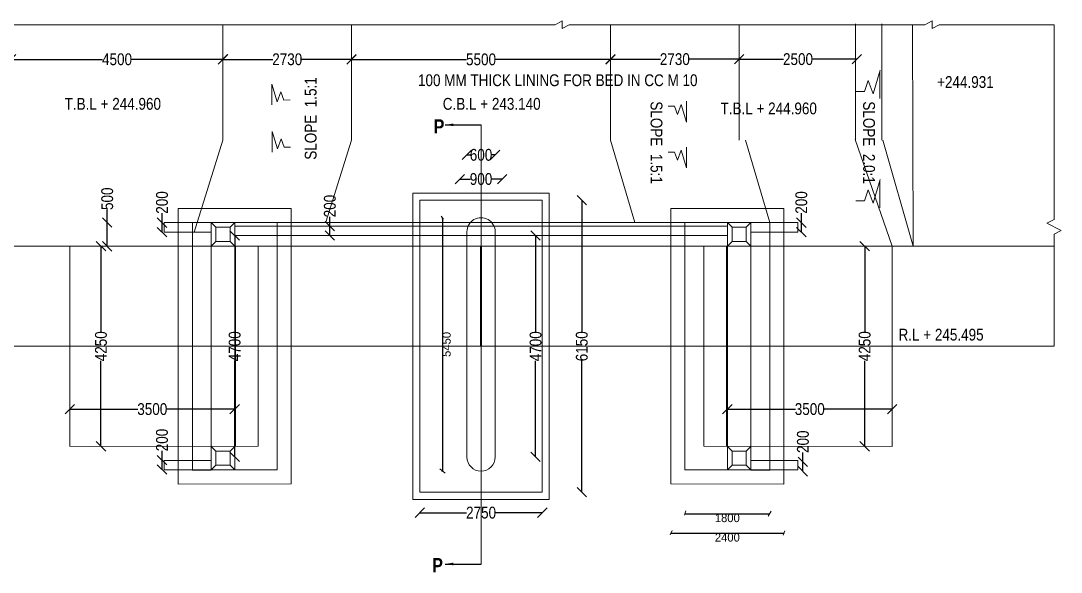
# Model space of a CAD drawing. Header units: millimetres. Extents: x 450689 to 511996, y -36902 to 8694.
# Drawn here: x 464232 to 486322, y -16262 to -4555 of the extents above; entities that cross this region are included whole.
import ezdxf

# ---------------------------------------------------------------- set-up
doc = ezdxf.new("R2010")
doc.units = ezdxf.units.MM
doc.header["$LTSCALE"] = 300
doc.header["$MEASUREMENT"] = 0
doc.layers.add('MAIN', color=7, linetype='Continuous')
doc.styles.add('ARIAL NARROW', font='ARIALN.TTF', dxfattribs={"height": 250})
doc.dimstyles.get("Standard").update_dxf_attribs({"dimtxt": 200, "dimasz": 200, "dimexe": 0.18, "dimexo": 0.0625, "dimgap": 0.09, "dimtad": 0, "dimdec": 0, "dimzin": 0, "dimdsep": 46, "dimtxsty": 'ARIAL NARROW', "dimcen": 0.0851, "dimdle": 0.1, "dimse1": 1, "dimse2": 1, "dimadec": 0, "dimazin": 0, "dimtfac": 1, "dimtdec": 0, "dimtofl": 0, "dimtmove": 0, "dimatfit": 3, "dimfxl": 1, "dimtolj": 1, "dimtzin": 0, "dimarcsym": 0})
doc.dimstyles.new('STANDARD$0', dxfattribs={"dimscale": 88.888889, "dimtxt": 0.02, "dimasz": 0.02, "dimexe": 0.05, "dimexo": 0.1, "dimgap": 0.002, "dimtad": 2, "dimdec": 0, "dimzin": 1, "dimdsep": 46, "dimtxsty": 'Standard', "dimcen": 0.09, "dimadec": 0, "dimazin": 0, "dimtfac": 1, "dimtdec": 4, "dimtofl": 0, "dimtmove": 0, "dimatfit": 3, "dimfxl": 1, "dimtolj": 1, "dimtzin": 1, "dimarcsym": 0})
doc.dimstyles.new('STANDARD$7', dxfattribs={"dimtxt": 2, "dimasz": 2, "dimexe": 1.25, "dimexo": 0.625, "dimtad": 1, "dimdec": 0, "dimlfac": 0.5, "dimdsep": 46, "dimtxsty": 'ARIAL NARROW', "dimcen": 2.5, "dimdle": 0.1, "dimse1": 1, "dimse2": 1, "dimadec": 0, "dimazin": 0, "dimtfac": 1, "dimtdec": 0, "dimtmove": 0, "dimatfit": 3, "dimfxl": 1, "dimtolj": 1, "dimtzin": 0, "dimarcsym": 0})

# ---------------------------------------------------------------- blocks, each defined once
blk = doc.blocks.new('_Oblique')
at = {"color": 0, "linetype": 'ByBlock', "lineweight": -2}
blk.add_line((-0.5, -0.5), (0.5, 0.5), dxfattribs=at)
blk = doc.blocks.new('*D26')
at = {"layer": 'Defpoints', "color": 0, "lineweight": 9, "transparency": 16777216}
for p in [(470373, -8915), (470795, -8915), (470373, -9115)]:
    blk.add_point(p, dxfattribs=at)
at = {"layer": 'MAIN', "color": 0, "lineweight": -2, "transparency": 16777216}
for p, q in [((470795, -8915), (470795, -8715)), ((470795, -9116), (470795, -8915))]:
    blk.add_line(p, q, dxfattribs=at)
at = {"layer": 'MAIN', "color": 0, "lineweight": -2, "transparency": 16777216, "xscale": 200, "yscale": 200, "zscale": 200}
for p, rotation in [((470795, -8915), 90), ((470795, -9115), 270)]:
    blk.add_blockref('_Oblique', p, dxfattribs=dict(at, rotation=rotation))
at = {"layer": 'MAIN', "color": 0, "lineweight": 9, "transparency": 16777216, "insert": (470795, -8488), "char_height": 250, "attachment_point": 5, "rotation": 90, "style": 'ARIAL NARROW'}
blk.add_mtext('\\A1;200', dxfattribs=at)
blk = doc.blocks.new('*D27')
at = {"layer": 'Defpoints', "color": 0, "lineweight": 9, "transparency": 16777216}
for p in [(479234, -11466), (482734, -11466), (479234, -12800)]:
    blk.add_point(p, dxfattribs=at)
at = {"layer": 'MAIN', "color": 0, "lineweight": -2, "transparency": 16777216}
for p, q in [((479234, -12800), (480678, -12800)), ((482734, -12800), (481290, -12800))]:
    blk.add_line(p, q, dxfattribs=at)
at = {"layer": 'MAIN', "color": 0, "lineweight": -2, "transparency": 16777216, "xscale": 200, "yscale": 200, "zscale": 200, "rotation": 180}
blk.add_blockref('_Oblique', (479234, -12800), dxfattribs=at)
at = {"layer": 'MAIN', "color": 0, "lineweight": -2, "transparency": 16777216, "xscale": 200, "yscale": 200, "zscale": 200}
blk.add_blockref('_Oblique', (482734, -12800), dxfattribs=at)
at = {"layer": 'MAIN', "color": 0, "lineweight": 9, "transparency": 16777216, "insert": (480984, -12800), "char_height": 250, "attachment_point": 5, "style": 'ARIAL NARROW'}
blk.add_mtext('\\A1;3500', dxfattribs=at)
blk = doc.blocks.new('*D28')
at = {"layer": 'Defpoints', "color": 0, "lineweight": 9, "transparency": 16777216}
for p in [(466291, -9340), (465935, -13590), (466291, -13590)]:
    blk.add_point(p, dxfattribs=at)
at = {"layer": 'MAIN', "color": 0, "lineweight": -2, "transparency": 16777216}
for p, q in [((465935, -9340), (465935, -11155)), ((465935, -13590), (465935, -11775))]:
    blk.add_line(p, q, dxfattribs=at)
at = {"layer": 'MAIN', "color": 0, "lineweight": -2, "transparency": 16777216, "xscale": 200, "yscale": 200, "zscale": 200}
for p, rotation in [((465935, -9340), 90), ((465935, -13590), 270)]:
    blk.add_blockref('_Oblique', p, dxfattribs=dict(at, rotation=rotation))
at = {"layer": 'MAIN', "color": 0, "lineweight": 9, "transparency": 16777216, "insert": (465935, -11465), "char_height": 250, "attachment_point": 5, "rotation": 90, "style": 'ARIAL NARROW'}
blk.add_mtext('\\A1;4250', dxfattribs=at)
blk = doc.blocks.new('*D29')
at = {"layer": 'Defpoints', "color": 0, "lineweight": 9, "transparency": 16777216}
for p in [(482507, -9339), (482150, -13589), (482507, -13589)]:
    blk.add_point(p, dxfattribs=at)
at = {"layer": 'MAIN', "color": 0, "lineweight": -2, "transparency": 16777216}
for p, q in [((482150, -9339), (482150, -11154)), ((482150, -13589), (482150, -11774))]:
    blk.add_line(p, q, dxfattribs=at)
at = {"layer": 'MAIN', "color": 0, "lineweight": -2, "transparency": 16777216, "xscale": 200, "yscale": 200, "zscale": 200}
for p, rotation in [((482150, -9339), 90), ((482150, -13589), 270)]:
    blk.add_blockref('_Oblique', p, dxfattribs=dict(at, rotation=rotation))
at = {"layer": 'MAIN', "color": 0, "lineweight": 9, "transparency": 16777216, "insert": (482150, -11464), "char_height": 250, "attachment_point": 5, "rotation": 90, "style": 'ARIAL NARROW'}
blk.add_mtext('\\A1;4250', dxfattribs=at)
blk = doc.blocks.new('*D30')
at = {"layer": 'Defpoints', "color": 0, "lineweight": 9, "transparency": 16777216}
for p in [(472704, -14566), (475305, -14566), (475305, -14999)]:
    blk.add_point(p, dxfattribs=at)
at = {"layer": 'MAIN', "color": 0, "lineweight": -2, "transparency": 16777216}
for p, q in [((472704, -14999), (473697, -14999)), ((475305, -14999), (474312, -14999))]:
    blk.add_line(p, q, dxfattribs=at)
at = {"layer": 'MAIN', "color": 0, "lineweight": -2, "transparency": 16777216, "xscale": 200, "yscale": 200, "zscale": 200, "rotation": 180}
blk.add_blockref('_Oblique', (472704, -14999), dxfattribs=at)
at = {"layer": 'MAIN', "color": 0, "lineweight": -2, "transparency": 16777216, "xscale": 200, "yscale": 200, "zscale": 200}
blk.add_blockref('_Oblique', (475305, -14999), dxfattribs=at)
at = {"layer": 'MAIN', "color": 0, "lineweight": 9, "transparency": 16777216, "insert": (474005, -14999), "char_height": 250, "attachment_point": 5, "style": 'ARIAL NARROW'}
blk.add_mtext('\\A1;2750', dxfattribs=at)
blk = doc.blocks.new('*D31')
at = {"layer": 'Defpoints', "color": 0, "lineweight": 9, "transparency": 16777216}
for p in [(474807, -9115), (474507, -13815), (475163, -13815)]:
    blk.add_point(p, dxfattribs=at)
at = {"layer": 'MAIN', "color": 0, "lineweight": -2, "transparency": 16777216}
for p, q in [((475163, -9115), (475163, -11155)), ((475163, -13815), (475163, -11775))]:
    blk.add_line(p, q, dxfattribs=at)
at = {"layer": 'MAIN', "color": 0, "lineweight": -2, "transparency": 16777216, "xscale": 200, "yscale": 200, "zscale": 200}
for p, rotation in [((475163, -9115), 90), ((475163, -13815), 270)]:
    blk.add_blockref('_Oblique', p, dxfattribs=dict(at, rotation=rotation))
at = {"layer": 'MAIN', "color": 0, "lineweight": 9, "transparency": 16777216, "insert": (475163, -11465), "char_height": 250, "attachment_point": 5, "rotation": 90, "style": 'ARIAL NARROW'}
blk.add_mtext('\\A1;4700', dxfattribs=at)
blk = doc.blocks.new('*D32')
at = {"layer": 'Defpoints', "color": 0, "lineweight": 9, "transparency": 16777216}
for p in [(475604, -8364), (475604, -14565), (476144, -14565)]:
    blk.add_point(p, dxfattribs=at)
at = {"layer": 'MAIN', "color": 0, "lineweight": -2, "transparency": 16777216}
for p, q in [((476144, -8364), (476144, -11158)), ((476144, -14565), (476144, -11771))]:
    blk.add_line(p, q, dxfattribs=at)
at = {"layer": 'MAIN', "color": 0, "lineweight": -2, "transparency": 16777216, "xscale": 200, "yscale": 200, "zscale": 200}
for p, rotation in [((476144, -8364), 90), ((476144, -14565), 270)]:
    blk.add_blockref('_Oblique', p, dxfattribs=dict(at, rotation=rotation))
at = {"layer": 'MAIN', "color": 0, "lineweight": 9, "transparency": 16777216, "insert": (476144, -11465), "char_height": 250, "attachment_point": 5, "rotation": 90, "style": 'ARIAL NARROW'}
blk.add_mtext('\\A1;6150', dxfattribs=at)
blk = doc.blocks.new('*D33')
at = {"layer": 'Defpoints', "color": 0, "lineweight": 9, "transparency": 16777216}
for p in [(474454, -7915), (473554, -8365), (474454, -8365)]:
    blk.add_point(p, dxfattribs=at)
at = {"layer": 'MAIN', "color": 0, "lineweight": -2, "transparency": 16777216}
for p, q in [((473554, -7915), (473778, -7915)), ((474454, -7915), (474230, -7915))]:
    blk.add_line(p, q, dxfattribs=at)
at = {"layer": 'MAIN', "color": 0, "lineweight": -2, "transparency": 16777216, "xscale": 200, "yscale": 200, "zscale": 200, "rotation": 180}
blk.add_blockref('_Oblique', (473554, -7915), dxfattribs=at)
at = {"layer": 'MAIN', "color": 0, "lineweight": -2, "transparency": 16777216, "xscale": 200, "yscale": 200, "zscale": 200}
blk.add_blockref('_Oblique', (474454, -7915), dxfattribs=at)
at = {"layer": 'MAIN', "color": 0, "lineweight": 9, "transparency": 16777216, "insert": (474004, -7915), "char_height": 250, "attachment_point": 5, "style": 'ARIAL NARROW'}
blk.add_mtext('\\A1;900', dxfattribs=at)
blk = doc.blocks.new('*D47')
at = {"layer": 'Defpoints', "color": 0, "lineweight": 9, "transparency": 16777216}
for p in [(474304, -7402), (473704, -9035), (474304, -9115)]:
    blk.add_point(p, dxfattribs=at)
at = {"layer": 'MAIN', "color": 0, "lineweight": -2, "transparency": 16777216}
for p, q in [((473704, -7402), (473777, -7402)), ((474304, -7402), (474231, -7402))]:
    blk.add_line(p, q, dxfattribs=at)
at = {"layer": 'MAIN', "color": 0, "lineweight": -2, "transparency": 16777216, "xscale": 200, "yscale": 200, "zscale": 200, "rotation": 180}
blk.add_blockref('_Oblique', (473704, -7402), dxfattribs=at)
at = {"layer": 'MAIN', "color": 0, "lineweight": -2, "transparency": 16777216, "xscale": 200, "yscale": 200, "zscale": 200}
blk.add_blockref('_Oblique', (474304, -7402), dxfattribs=at)
at = {"layer": 'MAIN', "color": 0, "lineweight": 9, "transparency": 16777216, "insert": (474004, -7402), "char_height": 250, "attachment_point": 5, "style": 'ARIAL NARROW'}
blk.add_mtext('\\A1;600', dxfattribs=at)
blk = doc.blocks.new('*D40')
at = {"layer": 'Defpoints', "color": 0, "lineweight": 9, "transparency": 16777216}
for p in [(465274, -11466), (468774, -11466), (468774, -12800)]:
    blk.add_point(p, dxfattribs=at)
at = {"layer": 'MAIN', "color": 0, "lineweight": -2, "transparency": 16777216}
for p, q in [((465274, -12800), (466718, -12800)), ((468774, -12800), (467330, -12800))]:
    blk.add_line(p, q, dxfattribs=at)
at = {"layer": 'MAIN', "color": 0, "lineweight": -2, "transparency": 16777216, "xscale": 200, "yscale": 200, "zscale": 200, "rotation": 180}
blk.add_blockref('_Oblique', (465274, -12800), dxfattribs=at)
at = {"layer": 'MAIN', "color": 0, "lineweight": -2, "transparency": 16777216, "xscale": 200, "yscale": 200, "zscale": 200}
blk.add_blockref('_Oblique', (468774, -12800), dxfattribs=at)
at = {"layer": 'MAIN', "color": 0, "lineweight": 9, "transparency": 16777216, "insert": (467024, -12800), "char_height": 250, "attachment_point": 5, "style": 'ARIAL NARROW'}
blk.add_mtext('\\A1;3500', dxfattribs=at)
blk = doc.blocks.new('*D41')
at = {"layer": 'Defpoints', "color": 0, "lineweight": 9, "transparency": 16777216}
for p in [(471254, -5375), (476754, -5375), (476754, -5663)]:
    blk.add_point(p, dxfattribs=at)
at = {"layer": 'MAIN', "color": 0, "lineweight": -2, "transparency": 16777216}
for p, q in [((471254, -5375), (473698, -5375)), ((476754, -5375), (474310, -5375))]:
    blk.add_line(p, q, dxfattribs=at)
at = {"layer": 'MAIN', "color": 0, "lineweight": -2, "transparency": 16777216, "xscale": 200, "yscale": 200, "zscale": 200, "rotation": 180}
blk.add_blockref('_Oblique', (471254, -5375), dxfattribs=at)
at = {"layer": 'MAIN', "color": 0, "lineweight": -2, "transparency": 16777216, "xscale": 200, "yscale": 200, "zscale": 200}
blk.add_blockref('_Oblique', (476754, -5375), dxfattribs=at)
at = {"layer": 'MAIN', "color": 0, "lineweight": 9, "transparency": 16777216, "insert": (474004, -5375), "char_height": 250, "attachment_point": 5, "style": 'ARIAL NARROW'}
blk.add_mtext('\\A1;5500', dxfattribs=at)
blk = doc.blocks.new('*D42')
at = {"layer": 'Defpoints', "color": 0, "lineweight": 9, "transparency": 16777216}
for p in [(476754, -5375), (479484, -5370), (479484, -5370)]:
    blk.add_point(p, dxfattribs=at)
at = {"layer": 'MAIN', "color": 0, "lineweight": -2, "transparency": 16777216}
for p, q in [((476754, -5370), (477812, -5370)), ((479485, -5370), (478427, -5370))]:
    blk.add_line(p, q, dxfattribs=at)
at = {"layer": 'MAIN', "color": 0, "lineweight": -2, "transparency": 16777216, "xscale": 200, "yscale": 200, "zscale": 200, "rotation": 180}
blk.add_blockref('_Oblique', (476754, -5370), dxfattribs=at)
at = {"layer": 'MAIN', "color": 0, "lineweight": -2, "transparency": 16777216, "xscale": 200, "yscale": 200, "zscale": 200}
blk.add_blockref('_Oblique', (479484, -5370), dxfattribs=at)
at = {"layer": 'MAIN', "color": 0, "lineweight": 9, "transparency": 16777216, "insert": (478119, -5370), "char_height": 250, "attachment_point": 5, "style": 'ARIAL NARROW'}
blk.add_mtext('\\A1;2730', dxfattribs=at)
blk = doc.blocks.new('*D43')
at = {"layer": 'Defpoints', "color": 0, "lineweight": 9, "transparency": 16777216}
for p in [(479484, -5370), (481984, -5370), (481984, -5370)]:
    blk.add_point(p, dxfattribs=at)
at = {"layer": 'MAIN', "color": 0, "lineweight": -2, "transparency": 16777216}
for p, q in [((479483, -5370), (480426, -5370)), ((481984, -5370), (481041, -5370))]:
    blk.add_line(p, q, dxfattribs=at)
at = {"layer": 'MAIN', "color": 0, "lineweight": -2, "transparency": 16777216, "xscale": 200, "yscale": 200, "zscale": 200, "rotation": 180}
blk.add_blockref('_Oblique', (479484, -5370), dxfattribs=at)
at = {"layer": 'MAIN', "color": 0, "lineweight": -2, "transparency": 16777216, "xscale": 200, "yscale": 200, "zscale": 200}
blk.add_blockref('_Oblique', (481984, -5370), dxfattribs=at)
at = {"layer": 'MAIN', "color": 0, "lineweight": 9, "transparency": 16777216, "insert": (480734, -5370), "char_height": 250, "attachment_point": 5, "style": 'ARIAL NARROW'}
blk.add_mtext('\\A1;2500', dxfattribs=at)
blk = doc.blocks.new('*D44')
at = {"layer": 'Defpoints', "color": 0, "lineweight": 9, "transparency": 16777216}
for p in [(464026, -5373), (464026, -5373), (468526, -5373)]:
    blk.add_point(p, dxfattribs=at)
at = {"layer": 'MAIN', "color": 0, "lineweight": -2, "transparency": 16777216}
for p, q in [((464026, -5373), (465966, -5373)), ((468526, -5373), (466586, -5373))]:
    blk.add_line(p, q, dxfattribs=at)
at = {"layer": 'MAIN', "color": 0, "lineweight": -2, "transparency": 16777216, "xscale": 200, "yscale": 200, "zscale": 200, "rotation": 180}
blk.add_blockref('_Oblique', (464026, -5373), dxfattribs=at)
at = {"layer": 'MAIN', "color": 0, "lineweight": -2, "transparency": 16777216, "xscale": 200, "yscale": 200, "zscale": 200}
blk.add_blockref('_Oblique', (468526, -5373), dxfattribs=at)
at = {"layer": 'MAIN', "color": 0, "lineweight": 9, "transparency": 16777216, "insert": (466276, -5373), "char_height": 250, "attachment_point": 5, "style": 'ARIAL NARROW'}
blk.add_mtext('\\A1;4500', dxfattribs=at)
blk = doc.blocks.new('*D46')
at = {"layer": 'Defpoints', "color": 0, "lineweight": 9, "transparency": 16777216}
for p in [(468524, -5373), (468524, -5373), (471254, -5375)]:
    blk.add_point(p, dxfattribs=at)
at = {"layer": 'MAIN', "color": 0, "lineweight": -2, "transparency": 16777216}
for p, q in [((468524, -5373), (469581, -5373)), ((471254, -5373), (470196, -5373))]:
    blk.add_line(p, q, dxfattribs=at)
at = {"layer": 'MAIN', "color": 0, "lineweight": -2, "transparency": 16777216, "xscale": 200, "yscale": 200, "zscale": 200, "rotation": 180}
blk.add_blockref('_Oblique', (468524, -5373), dxfattribs=at)
at = {"layer": 'MAIN', "color": 0, "lineweight": -2, "transparency": 16777216, "xscale": 200, "yscale": 200, "zscale": 200}
blk.add_blockref('_Oblique', (471254, -5373), dxfattribs=at)
at = {"layer": 'MAIN', "color": 0, "lineweight": 9, "transparency": 16777216, "insert": (469889, -5373), "char_height": 250, "attachment_point": 5, "style": 'ARIAL NARROW'}
blk.add_mtext('\\A1;2730', dxfattribs=at)
blk = doc.blocks.new('*D60')
at = {"layer": 'Defpoints', "color": 0, "lineweight": 9, "transparency": 16777216}
for p in [(467231, -8840), (467274, -8840), (467274, -9040)]:
    blk.add_point(p, dxfattribs=at)
at = {"layer": 'MAIN', "color": 0, "lineweight": -2, "transparency": 16777216}
for p, q in [((467231, -8840), (467231, -8640)), ((467231, -9040), (467231, -8840))]:
    blk.add_line(p, q, dxfattribs=at)
at = {"layer": 'MAIN', "color": 0, "lineweight": -2, "transparency": 16777216, "xscale": 200, "yscale": 200, "zscale": 200}
for p, rotation in [((467231, -8840), 90), ((467231, -9040), 270)]:
    blk.add_blockref('_Oblique', p, dxfattribs=dict(at, rotation=rotation))
at = {"layer": 'MAIN', "color": 0, "lineweight": 9, "transparency": 16777216, "insert": (467231, -8412), "char_height": 250, "attachment_point": 5, "rotation": 90, "style": 'ARIAL NARROW'}
blk.add_mtext('\\A1;200', dxfattribs=at)
blk = doc.blocks.new('*D61')
at = {"layer": 'Defpoints', "color": 0, "lineweight": 9, "transparency": 16777216}
for p in [(480805, -8840), (480848, -8840), (480848, -9040)]:
    blk.add_point(p, dxfattribs=at)
at = {"layer": 'MAIN', "color": 0, "lineweight": -2, "transparency": 16777216}
for p, q in [((480805, -8840), (480805, -8640)), ((480805, -9040), (480805, -8840))]:
    blk.add_line(p, q, dxfattribs=at)
at = {"layer": 'MAIN', "color": 0, "lineweight": -2, "transparency": 16777216, "xscale": 200, "yscale": 200, "zscale": 200}
for p, rotation in [((480805, -8840), 90), ((480805, -9040), 270)]:
    blk.add_blockref('_Oblique', p, dxfattribs=dict(at, rotation=rotation))
at = {"layer": 'MAIN', "color": 0, "lineweight": 9, "transparency": 16777216, "insert": (480805, -8412), "char_height": 250, "attachment_point": 5, "rotation": 90, "style": 'ARIAL NARROW'}
blk.add_mtext('\\A1;200', dxfattribs=at)
blk = doc.blocks.new('*D62')
at = {"layer": 'Defpoints', "color": 0, "lineweight": 9, "transparency": 16777216}
for p in [(467231, -13884), (467274, -13884), (467274, -14084)]:
    blk.add_point(p, dxfattribs=at)
at = {"layer": 'MAIN', "color": 0, "lineweight": -2, "transparency": 16777216}
for p, q in [((467231, -13884), (467231, -13684)), ((467231, -14085), (467231, -13884))]:
    blk.add_line(p, q, dxfattribs=at)
at = {"layer": 'MAIN', "color": 0, "lineweight": -2, "transparency": 16777216, "xscale": 200, "yscale": 200, "zscale": 200}
for p, rotation in [((467231, -13884), 90), ((467231, -14084), 270)]:
    blk.add_blockref('_Oblique', p, dxfattribs=dict(at, rotation=rotation))
at = {"layer": 'MAIN', "color": 0, "lineweight": 9, "transparency": 16777216, "insert": (467231, -13456), "char_height": 250, "attachment_point": 5, "rotation": 90, "style": 'ARIAL NARROW'}
blk.add_mtext('\\A1;200', dxfattribs=at)
blk = doc.blocks.new('*D63')
at = {"layer": 'Defpoints', "color": 0, "lineweight": 9, "transparency": 16777216}
for p in [(480839, -13920), (480882, -13920), (480882, -14120)]:
    blk.add_point(p, dxfattribs=at)
at = {"layer": 'MAIN', "color": 0, "lineweight": -2, "transparency": 16777216}
for p, q in [((480839, -13920), (480839, -13720)), ((480839, -14120), (480839, -13920))]:
    blk.add_line(p, q, dxfattribs=at)
at = {"layer": 'MAIN', "color": 0, "lineweight": -2, "transparency": 16777216, "xscale": 200, "yscale": 200, "zscale": 200}
for p, rotation in [((480839, -13920), 90), ((480839, -14120), 270)]:
    blk.add_blockref('_Oblique', p, dxfattribs=dict(at, rotation=rotation))
at = {"layer": 'MAIN', "color": 0, "lineweight": 9, "transparency": 16777216, "insert": (480839, -13492), "char_height": 250, "attachment_point": 5, "rotation": 90, "style": 'ARIAL NARROW'}
blk.add_mtext('\\A1;200', dxfattribs=at)
blk = doc.blocks.new('*D66')
at = {"layer": 'Defpoints', "color": 0, "lineweight": 9, "transparency": 16777216}
for p in [(466068, -8839), (466068, -8839), (465993, -9343)]:
    blk.add_point(p, dxfattribs=at)
at = {"layer": 'MAIN', "color": 0, "lineweight": -2, "transparency": 16777216}
for p, q in [((466068, -8839), (466068, -8559)), ((466068, -9343), (466068, -8839))]:
    blk.add_line(p, q, dxfattribs=at)
at = {"layer": 'MAIN', "color": 0, "lineweight": -2, "transparency": 16777216, "xscale": 200, "yscale": 200, "zscale": 200}
for p, rotation in [((466068, -8839), 90), ((466068, -9343), 270)]:
    blk.add_blockref('_Oblique', p, dxfattribs=dict(at, rotation=rotation))
at = {"layer": 'MAIN', "color": 0, "lineweight": 9, "transparency": 16777216, "insert": (466068, -8333), "char_height": 250, "attachment_point": 5, "rotation": 90, "style": 'ARIAL NARROW'}
blk.add_mtext('\\A1;500', dxfattribs=at)
blk = doc.blocks.new('*D67')
at = {"layer": 'Defpoints', "color": 0, "lineweight": 9, "transparency": 16777216}
for p in [(468418, -9115), (468118, -13815), (468774, -13815)]:
    blk.add_point(p, dxfattribs=at)
at = {"layer": 'MAIN', "color": 0, "lineweight": -2, "transparency": 16777216}
for p, q in [((468774, -9115), (468774, -11155)), ((468774, -13815), (468774, -11775))]:
    blk.add_line(p, q, dxfattribs=at)
at = {"layer": 'MAIN', "color": 0, "lineweight": -2, "transparency": 16777216, "xscale": 200, "yscale": 200, "zscale": 200}
for p, rotation in [((468774, -9115), 90), ((468774, -13815), 270)]:
    blk.add_blockref('_Oblique', p, dxfattribs=dict(at, rotation=rotation))
at = {"layer": 'MAIN', "color": 0, "lineweight": 9, "transparency": 16777216, "insert": (468774, -11465), "char_height": 250, "attachment_point": 5, "rotation": 90, "style": 'ARIAL NARROW'}
blk.add_mtext('\\A1;4700', dxfattribs=at)
blk = doc.blocks.new('*D68')
at = {"color": 0, "linetype": 'ByBlock', "lineweight": -2, "transparency": 16777216}
for p, q in [((473174, -8735), (473178, -8735)), ((473183, -8737), (473183, -14114)), ((473174, -14116), (473178, -14116))]:
    blk.add_line(p, q, dxfattribs=at)
at = {"color": 0, "linetype": 'ByBlock', "lineweight": 9, "transparency": 16777216}
for points in [[(473182, -8737), (473183, -8737), (473183, -8735)], [(473182, -14114), (473183, -14114), (473183, -14116)]]:
    blk.add_solid(points, dxfattribs=at)
at = {"layer": 'Defpoints', "color": 0, "linetype": 'ByBlock', "lineweight": 9, "transparency": 16777216}
for p in [(473183, -8735), (473183, -14116), (473183, -14116)]:
    blk.add_point(p, dxfattribs=at)
at = {"color": 0, "linetype": 'ByBlock', "lineweight": 9, "transparency": 16777216, "insert": (473272, -11426), "char_height": 1.78, "attachment_point": 5, "rotation": 90}
blk.add_mtext('\\A1;{\\H100x;5450}', dxfattribs=at)
blk = doc.blocks.new('*D69')
at = {"color": 0, "linetype": 'ByBlock', "lineweight": -2, "transparency": 16777216}
for p, q in [((478334, -15013), (478334, -15017)), ((480133, -15013), (480133, -15017)), ((478335, -15022), (480132, -15022))]:
    blk.add_line(p, q, dxfattribs=at)
at = {"color": 0, "linetype": 'ByBlock', "lineweight": 9, "transparency": 16777216}
for points in [[(478335, -15021), (478335, -15022), (478334, -15022)], [(480132, -15021), (480132, -15022), (480133, -15022)]]:
    blk.add_solid(points, dxfattribs=at)
at = {"layer": 'Defpoints', "color": 0, "linetype": 'ByBlock', "lineweight": 9, "transparency": 16777216}
for p in [(478334, -15022), (480133, -15022), (480133, -15022)]:
    blk.add_point(p, dxfattribs=at)
at = {"color": 0, "linetype": 'ByBlock', "lineweight": 9, "transparency": 16777216, "insert": (479233, -15111), "char_height": 1.78, "attachment_point": 5}
blk.add_mtext('\\A1;{\\H100x;1800}', dxfattribs=at)
blk = doc.blocks.new('*D70')
at = {"color": 0, "linetype": 'ByBlock', "lineweight": -2, "transparency": 16777216}
for p, q in [((478033, -15427), (478033, -15431)), ((478035, -15436), (480432, -15436)), ((480434, -15427), (480434, -15431))]:
    blk.add_line(p, q, dxfattribs=at)
at = {"color": 0, "linetype": 'ByBlock', "lineweight": 9, "transparency": 16777216}
for points in [[(478035, -15435), (478035, -15436), (478033, -15436)], [(480432, -15435), (480432, -15436), (480434, -15436)]]:
    blk.add_solid(points, dxfattribs=at)
at = {"layer": 'Defpoints', "color": 0, "linetype": 'ByBlock', "lineweight": 9, "transparency": 16777216}
for p in [(478033, -15436), (480434, -15436), (480434, -15436)]:
    blk.add_point(p, dxfattribs=at)
at = {"color": 0, "linetype": 'ByBlock', "lineweight": 9, "transparency": 16777216, "insert": (479234, -15525), "char_height": 1.78, "attachment_point": 5}
blk.add_mtext('\\A1;{\\H100x;2400}', dxfattribs=at)

msp = doc.modelspace()

# ---------------------------------------------------------------- linework, layer by layer
at = {"color": 0, "linetype": 'ByBlock', "lineweight": 9}
for p, q in [((468524.4, -7088), (467910.8, -9039.7)), ((471254, -7088), (470707.2, -8827.3)), ((476754.1, -7088), (477266.6, -8840.3)), ((479620.9, -7085.9), (480133.4, -8838.2)), ((481948.5, -7072.7), (482734.2, -9339.3)), ((482536.5, -7086.2), (483180.3, -9340.7)), ((473160, -8705.5), (473206, -8765.5)), ((473127, -14070), (473241.5, -14161)), ((478352.5, -14959), (478322, -15052)), ((480167.5, -14964), (480101.5, -15073)), ((478064.5, -15375.5), (478019.5, -15470.5)), ((480456, -15382.5), (480420, -15479))]:
    msp.add_line(p, q, dxfattribs=at)
at = {"layer": 'MAIN', "color": 0, "lineweight": 9}
for p, q in [((475574.8, -4643.3), (475724.8, -4554.6)), ((475724.8, -4554.6), (475724.8, -4719.8)), ((481954.3, -4616.8), (481954.4, -7088)), ((482515.4, -4616.7), (482515.4, -7088)), ((483430.2, -4643.3), (483580.2, -4554.6)), ((483580.2, -4554.6), (483580.2, -4719.8)), ((463494.2, -4643.3), (475574.8, -4643.3)), ((468524.5, -4643.3), (468524.4, -7088)), ((471254, -4643.3), (471254, -7088)), ((475724.8, -4719.8), (475874.8, -4643.3)), ((475874.8, -4643.3), (483430.2, -4643.3)), ((476754.1, -4643.3), (476754.1, -7088)), ((479483.6, -4645.5), (479483.7, -7088)), ((481954.1, -4638.9), (481954.2, -7088)), ((481954.2, -7088), (481954.2, -4642.4)), ((481954.3, -4641.1), (481954.4, -7088)), ((483164.4, -4641.1), (483180.3, -9340.7)), ((483580.2, -4719.8), (483730.2, -4643.3)), ((483730.2, -4643.3), (486170.5, -4643.4)), ((486170.5, -4643), (486170.5, -8773.8)), ((482476.3, -5605.6), (482331.7, -6103.8)), ((482472.7, -5618.1), (482472.7, -6204.4)), ((469565.7, -5898.9), (469674.2, -6272.6)), ((469565.7, -5898.9), (469565.7, -6338.6)), ((482224.7, -5822), (482144.7, -6055.5)), ((482331.7, -6103.8), (482224.7, -5822)), ((469674.2, -6272.6), (469754.5, -6061.2)), ((469754.5, -6061.2), (469814.5, -6236.3)), ((482144.7, -6055.5), (481963.6, -6054)), ((469814.5, -6236.3), (469950.3, -6235.2)), ((477979.2, -6367.9), (478115, -6366.8)), ((478175, -6541.8), (478115, -6366.8)), ((478255.2, -6330.5), (478175, -6541.8)), ((478363.7, -6704.2), (478255.2, -6330.5)), ((478363.7, -6704.2), (478363.7, -6264.4)), ((474004, -14304.8), (474004, -6763.4)), ((469572.3, -6901.5), (469572.3, -7341.2)), ((469572.3, -6901.5), (469680.8, -7275.1)), ((469680.8, -7275.1), (469761, -7063.8)), ((469761, -7063.8), (469821, -7238.8)), ((469821, -7238.8), (469956.8, -7237.7)), ((478363.7, -7678.1), (478363.7, -7238.4)), ((477979.2, -7341.8), (478115, -7340.7)), ((478175, -7515.8), (478115, -7340.7)), ((478255.2, -7304.4), (478175, -7515.8)), ((478363.7, -7678.1), (478255.2, -7304.4)), ((482476.3, -7925.9), (482331.7, -8424.1)), ((482472.7, -7938.4), (482472.7, -8524.7)), ((482224.7, -8142.3), (482144.7, -8375.8)), ((482331.7, -8424.1), (482224.7, -8142.3)), ((472554.3, -8215.8), (472554.8, -8215.3)), ((472554.3, -8215.8), (472554.3, -11465.3)), ((472554.8, -8215.3), (474004, -8215.3)), ((472704.3, -8365.8), (472704.3, -11465.3)), ((472704.8, -8365.3), (474004, -8365.3)), ((474004, -8215.3), (475453.2, -8215.4)), ((474004, -8365.3), (475303.2, -8365.4)), ((475303.7, -8365.9), (475303.7, -11465.3)), ((475453.7, -8215.9), (475453.7, -11465.3)), ((482144.7, -8375.8), (481963.6, -8374.3)), ((467574.1, -8538.7), (467573.9, -11462.8)), ((469974.1, -8538.3), (467574.6, -8538.2)), ((469974.6, -8538.8), (469974.4, -11462.8)), ((478033.4, -8538.8), (478033.6, -11462.8)), ((478033.9, -8538.3), (480433.4, -8538.2)), ((480433.9, -8538.7), (480434.1, -11462.8)), ((486018.7, -8851.2), (486170.5, -8773.8)), ((467274.2, -9039.6), (468274.2, -9039.7)), ((467274.3, -8839.6), (480733.2, -8840.5)), ((467274.3, -8839.6), (467274.3, -9039.6)), ((467874.6, -8838.2), (467874.4, -11462.7)), ((468274.2, -8838.2), (467874.6, -8838.2)), ((468274.2, -8838.2), (468274, -11462.7)), ((468374.2, -8938.7), (468274.2, -8838.2)), ((468374.2, -8938.7), (468374.2, -9237.7)), ((468673.7, -8938.2), (468374.7, -8938.2)), ((468674.2, -8938.7), (468774.2, -8838.2)), ((468674.2, -8938.7), (468674.2, -9237.7)), ((468774.2, -8838.2), (468774, -11462.7)), ((468774, -8915.1), (479234, -8915.3)), ((468774.2, -8838.2), (469674.6, -8838.3)), ((469674.6, -8838.3), (469674.4, -11462.8)), ((473704, -9035.3), (473703.9, -11465.3)), ((474304, -9030.1), (474303.9, -11465.3)), ((479233.8, -8838.2), (478333.4, -8838.3)), ((478333.4, -8838.3), (478333.6, -11462.8)), ((479233.8, -8838.2), (479234, -11462.7)), ((479333.8, -8938.7), (479233.8, -8838.2)), ((479333.8, -8938.7), (479333.8, -9237.7)), ((479334.3, -8938.2), (479633.3, -8938.2)), ((479633.8, -8938.7), (479733.8, -8838.2)), ((479633.8, -8938.7), (479633.8, -9237.7)), ((479733.8, -8838.2), (480133.4, -8838.2)), ((479733.8, -8838.2), (479734, -11462.7)), ((479733.8, -8838.2), (480133.4, -8838.2)), ((480733.8, -9039.6), (479733.8, -9039.7)), ((480133.4, -8838.2), (480133.6, -11462.7)), ((480733.2, -8840.5), (480733.7, -8841)), ((480733.2, -8840.5), (480733.7, -8841)), ((480733.7, -8839.6), (480733.7, -9039.6)), ((486322.2, -9005.8), (486018.7, -8851.2)), ((486322.2, -9005.9), (486170.4, -9083.2)), ((468374.7, -9238.2), (468274.2, -9337.7)), ((468673.7, -9238.2), (468374.7, -9238.2)), ((468674.2, -9237.7), (468774.2, -9337.7)), ((468774, -9115.1), (479234, -9115.3)), ((479333.8, -9237.7), (479233.8, -9337.7)), ((479334.3, -9238.2), (479633.3, -9238.2)), ((479633.3, -9238.2), (479733.8, -9337.7)), ((486170.4, -9083.2), (486170.4, -11465.7)), ((485778.4, -9340), (459771.9, -9340.6)), ((465273.8, -9339.3), (465273.7, -11463.1)), ((465980, -9339.5), (486170.4, -9340.9)), ((468794.2, -9338.2), (468794, -11462.7)), ((469274.2, -9338.3), (469274, -11462.8)), ((473994, -9340.3), (473994, -11465.3)), ((474014, -9340.3), (474014, -11465.3)), ((478733.8, -9338.3), (478734, -11462.8)), ((479213.8, -9338.2), (479214, -11462.7)), ((482734.2, -9339.3), (482734.3, -11463.1)), ((486170.4, -11465.7), (459771.9, -11465.8)), ((465273.9, -13588.2), (465273.7, -11464.4)), ((467574.1, -14389.7), (467573.9, -11465)), ((467874.6, -14089.5), (467874.4, -11465)), ((468274.2, -14089.7), (468274, -11465.2)), ((468774.2, -14089.6), (468774, -11465.2)), ((468794.2, -13589.6), (468794, -11465.2)), ((469274.2, -13589.6), (469274, -11465.1)), ((469674.6, -14089.6), (469674.4, -11465.1)), ((469974.6, -14389.6), (469974.4, -11465.1)), ((472554.3, -14716.1), (472554.3, -11466.1)), ((472704.3, -14566.1), (472704.3, -11466.1)), ((473704, -13816.1), (473703.9, -11466.1)), ((474304, -13816.1), (474303.9, -11466.1)), ((475303.7, -14566.1), (475303.7, -11466.1)), ((475453.7, -14716.1), (475453.7, -11466.1)), ((478033.4, -14389.6), (478033.6, -11465.1)), ((478333.4, -14089.6), (478333.6, -11465.1)), ((478733.8, -13589.6), (478734, -11465.1)), ((479213.8, -13589.6), (479214, -11465.2)), ((479233.8, -14089.6), (479234, -11465.2)), ((479733.8, -14089.7), (479734, -11465.2)), ((480133.4, -14089.5), (480133.6, -11465)), ((480433.9, -14389.7), (480434.1, -11465)), ((482734.1, -13589.9), (482734.3, -11464.4)), ((485778.4, -11462.7), (485777.9, -11463.2)), ((469274.2, -13589.6), (465273.9, -13589.9)), ((468374.7, -13689.7), (468274.2, -13590.2)), ((468374.2, -13989.2), (468374.2, -13690.2)), ((468673.7, -13689.6), (468374.7, -13689.7)), ((468674.2, -13690.1), (468774.2, -13590.2)), ((468674.2, -13989.1), (468674.2, -13690.1)), ((478733.8, -13589.6), (482734.1, -13589.9)), ((479333.8, -13690.1), (479233.8, -13590.2)), ((479333.8, -13989.1), (479333.8, -13690.1)), ((479334.3, -13689.6), (479633.3, -13689.7)), ((479633.3, -13689.7), (479733.8, -13590.2)), ((479633.8, -13989.2), (479633.8, -13690.2)), ((467274.2, -13891.8), (468274.2, -13891.8)), ((467274.3, -14091.8), (467274.3, -13891.8)), ((480733.8, -13891.8), (479733.8, -13891.8)), ((480733.7, -14091.8), (480733.7, -13891.8)), ((467274.8, -14090.9), (467274.3, -14090.4)), ((469674.4, -14089.6), (467274.4, -14089.7)), ((468274.2, -14093.2), (467874.6, -14093.2)), ((468374.2, -13989.2), (468274.2, -14089.7)), ((468673.7, -13989.6), (468374.7, -13989.7)), ((468674.2, -13989.1), (468774.2, -14089.6)), ((478333.6, -14089.6), (480733.6, -14089.7)), ((479333.8, -13989.1), (479233.8, -14089.6)), ((479334.3, -13989.6), (479633.3, -13989.7)), ((479633.8, -13989.2), (479733.8, -14089.7)), ((479733.8, -14093.2), (480133.4, -14093.2)), ((479733.8, -14093.2), (480133.4, -14093.2)), ((480733.2, -14090.9), (480733.7, -14090.4)), ((480733.2, -14090.9), (480733.7, -14090.4)), ((474004, -14304.8), (474004, -16088.3)), ((469974.6, -14389.6), (467574.1, -14389.7)), ((472704.3, -14566.1), (474004, -14566.1)), ((474004, -14566.1), (475303.7, -14566.1)), ((478033.4, -14389.6), (480433.9, -14389.7)), ((472554.3, -14716.1), (474004, -14716.1)), ((474004, -14716.1), (475453.7, -14716.1))]:
    msp.add_line(p, q, dxfattribs=at)
for centre, radius, start, end in [((472704.8, -8365.8), 0.5, 89.99861, 179.99861), ((475303.2, -8365.9), 0.5, 0.00139, 89.99861), ((475453.2, -8215.9), 0.5, 0.00139, 89.99861), ((467574.6, -8538.7), 0.5, 89.99861, 180.00139), ((469974.1, -8538.8), 0.5, 359.99583, 89.99861), ((478033.9, -8538.8), 0.5, 90.00139, 180.00417), ((480433.4, -8538.7), 0.5, 359.99861, 90.00139), ((474004, -9035.3), 300, 359.99861, 179.99861), ((467574.6, -8838.7), 0.5, 89.99861, 180.00139), ((467874.6, -8838.7), 0.5, 89.99861, 180.00139), ((468374.7, -8938.7), 0.5, 89.99861, 179.99583), ((468673.7, -8938.7), 0.5, 359.99583, 89.99861), ((479334.3, -8938.7), 0.5, 90.00139, 180.00417), ((479633.3, -8938.7), 0.5, 0.00417, 90.00139), ((480133.4, -8838.7), 0.5, 359.99861, 90.00139), ((480133.4, -8838.7), 0.5, 359.99861, 90.00139), ((480433.4, -8838.7), 0.5, 359.99861, 90.00139), ((480433.4, -8838.7), 0.5, 359.99861, 90.00139), ((468374.7, -9237.7), 0.5, 179.99583, 269.99861), ((468673.7, -9237.7), 0.5, 269.99861, 359.99583), ((479334.3, -9237.7), 0.5, 180.00417, 270.00139), ((479633.3, -9237.7), 0.5, 270.00139, 0.00417), ((468374.7, -13690.2), 0.5, 90.00139, 180.00417), ((468673.7, -13690.1), 0.5, 0.00417, 90.00139), ((479334.3, -13690.1), 0.5, 89.99861, 179.99583), ((479633.3, -13690.2), 0.5, 359.99583, 89.99861), ((474004, -13816.1), 300, 180.00139, 0.00139), ((467574.6, -14092.7), 0.5, 179.99861, 270.00139), ((467874.6, -14092.7), 0.5, 179.99861, 270.00139), ((468374.7, -13989.2), 0.5, 180.00417, 270.00139), ((468673.7, -13989.1), 0.5, 270.00139, 0.00417), ((479334.3, -13989.1), 0.5, 179.99583, 269.99861), ((479633.3, -13989.2), 0.5, 269.99861, 359.99583), ((480133.4, -14092.7), 0.5, 269.99861, 0.00139), ((480133.4, -14092.7), 0.5, 269.99861, 0.00139), ((480433.4, -14092.7), 0.5, 269.99861, 0.00139), ((480433.4, -14092.7), 0.5, 269.99861, 0.00139)]:
    msp.add_arc(centre, radius, start, end, dxfattribs=at)

# ---------------------------------------------------------------- texts
at = {"layer": 'MAIN', "color": 0, "lineweight": 9, "style": 'ARIAL NARROW'}
for s, p in [('100 MM THICK LINING FOR BED IN CC M 10', (472665.7, -5941.2)), ('+244.931', (483687.3, -5979.5)), ('T.B.L + 244.960', (465162.7, -6442.8)), ('C.B.L + 243.140', (473191.6, -6442.8)), ('T.B.L + 244.960', (479089.2, -6540.1))]:
    msp.add_text(s, height=250, dxfattribs=at).set_placement(p)
msp.add_text('R.L + 245.495', height=250, rotation=360, dxfattribs=at).set_placement((482868.1, -11343.5))
at = {"layer": 'MAIN', "color": 0, "lineweight": 9, "char_height": 250, "attachment_point": 4, "style": 'ARIAL NARROW'}
for s, insert, rotation in [('SLOPE  1.5:1', (470388.5, -7504), 90), ('SLOPE  1.5:1', (477727.8, -6264.8), 270), ('SLOPE  2.0:1', (482240.7, -6264.8), 270)]:
    msp.add_mtext(s, dxfattribs=dict(at, insert=insert, rotation=rotation))
at = {"layer": 'MAIN', "color": 0, "lineweight": 9, "char_height": 300, "attachment_point": 4, "style": 'ARIAL NARROW'}
for insert in [(472997.1, -6796.4), (472965.6, -16112.2)]:
    msp.add_mtext('{\\fArial Narrow|b1|i0|c0|p34;P}', dxfattribs=dict(at, insert=insert))

# ---------------------------------------------------------------- dimensions: what is measured, and where the dimension line sits
at = {"color": 0, "linetype": 'ByBlock', "lineweight": 9}
dim = msp.add_linear_dim(base=(473182.5, -14116.1), p1=(473182.5, -8735.3), p2=(473182.8, -14116.1), angle=90, text='{\\H100x;5450}', dimstyle='STANDARD$0', dxfattribs=at)
dim.commit()
dim.dimension.update_dxf_attribs({"geometry": '*D68', "text_midpoint": (473271.6, -11425.7)})
for base, p1, p2, picture, middle in [((480133.4, -15021.5), (478333.6, -15021.5), (480133.4, -15021.5), '*D69', (479233.5, -15110.6)), ((480433.885, -15435.5), (478033.3903, -15435.5), (480433.885, -15435.5), '*D70', (479233.6377, -15524.5667))]:
    dim = msp.add_linear_dim(base=base, p1=p1, p2=p2, text='{\\H100x;<>}', dimstyle='STANDARD$0', dxfattribs=at)
    dim.commit()
    dim.dimension.update_dxf_attribs({"geometry": picture, "text_midpoint": middle})
at = {"layer": 'MAIN', "color": 0, "lineweight": 9}
for base, p1, p2, angle, dimstyle, override, picture, middle in [((464026.2, -5373.3), (468525.8, -5373.4), (464026.2, -5373.3), 180, 'STANDARD$0', {"dimscale": 1, "dimtxt": 250, "dimasz": 200, "dimexe": 0.18, "dimexo": 0.0625, "dimgap": 0.09, "dimtad": 0, "dimzin": 0, "dimtxsty": 'ARIAL NARROW', "dimblk1": 'Oblique', "dimblk2": 'Oblique', "dimsah": 1, "dimcen": 0.0851, "dimdle": 0.1, "dimse1": 1, "dimse2": 1, "dimtdec": 0, "dimtzin": 0}, '*D44', (466276, -5373.3)), ((468523.9, -5373.3), (471253.9, -5374.7), (468523.9, -5373.3), 180, 'STANDARD$0', {"dimscale": 1, "dimtxt": 250, "dimasz": 200, "dimexe": 0.18, "dimexo": 0.0625, "dimgap": 0.09, "dimtad": 0, "dimzin": 0, "dimtxsty": 'ARIAL NARROW', "dimblk1": 'Oblique', "dimblk2": 'Oblique', "dimsah": 1, "dimcen": 0.0851, "dimdle": 0.1, "dimse1": 1, "dimse2": 1, "dimtdec": 0, "dimtzin": 0}, '*D46', (469888.9, -5373.3)), ((467231.1, -8839.6), (467274.3, -9039.6), (467274.3, -8839.6), 90, 'STANDARD$0', {"dimscale": 1, "dimtxt": 250, "dimasz": 200, "dimexe": 0.18, "dimexo": 0.0625, "dimgap": 0.09, "dimtad": 0, "dimzin": 0, "dimtxsty": 'ARIAL NARROW', "dimblk1": 'Oblique', "dimblk2": 'Oblique', "dimsah": 1, "dimcen": 0.0851, "dimdle": 0.1, "dimse1": 1, "dimse2": 1, "dimtdec": 0, "dimtzin": 0}, '*D60', (467231.1, -8411.7)), ((480805, -8839.6), (480848.1, -9039.6), (480848.1, -8839.6), 90, 'STANDARD$0', {"dimscale": 1, "dimtxt": 250, "dimasz": 200, "dimexe": 0.18, "dimexo": 0.0625, "dimgap": 0.09, "dimtad": 0, "dimzin": 0, "dimtxsty": 'ARIAL NARROW', "dimblk1": 'Oblique', "dimblk2": 'Oblique', "dimsah": 1, "dimcen": 0.0851, "dimdle": 0.1, "dimse1": 1, "dimse2": 1, "dimtdec": 0, "dimtzin": 0}, '*D61', (480805, -8411.7)), ((470795.3, -8915.4), (470372.9, -9115.4), (470372.9, -8915.4), 90, 'Standard', {"dimtxt": 250, "dimblk1": 'Oblique', "dimblk2": 'Oblique', "dimsah": 1}, '*D26', (470795.3, -8487.5)), ((468774, -13815.2), (468417.9, -9115.2), (468117.9, -13815.2), 90, 'Standard', {"dimtxt": 250, "dimblk1": 'Oblique', "dimblk2": 'Oblique', "dimsah": 1}, '*D67', (468774, -11465.2)), ((475163.2, -13815.1), (474807.2, -9115.1), (474507.2, -13815.1), 90, 'Standard', {"dimtxt": 250, "dimblk1": 'Oblique', "dimblk2": 'Oblique', "dimsah": 1}, '*D31', (475163.2, -11465.1)), ((465934.9, -13589.9), (466291.5, -9339.9), (466291.5, -13589.9), 90, 'Standard', {"dimtxt": 250, "dimblk1": 'Oblique', "dimblk2": 'Oblique', "dimsah": 1}, '*D28', (465934.9, -11464.9)), ((482150, -13589.1), (482506.6, -9339.1), (482506.6, -13589.1), 90, 'Standard', {"dimtxt": 250, "dimblk1": 'Oblique', "dimblk2": 'Oblique', "dimsah": 1}, '*D29', (482150, -11464.1)), ((468774, -12800.4), (465274, -11465.8), (468774, -11465.8), 180, 'Standard', {"dimtxt": 250, "dimblk1": 'Oblique', "dimblk2": 'Oblique', "dimsah": 1}, '*D40', (467024, -12800.4)), ((467231.1, -13884.4), (467274.3, -14084.4), (467274.3, -13884.4), 90, 'STANDARD$0', {"dimscale": 1, "dimtxt": 250, "dimasz": 200, "dimexe": 0.18, "dimexo": 0.0625, "dimgap": 0.09, "dimtad": 0, "dimzin": 0, "dimtxsty": 'ARIAL NARROW', "dimblk1": 'Oblique', "dimblk2": 'Oblique', "dimsah": 1, "dimcen": 0.0851, "dimdle": 0.1, "dimse1": 1, "dimse2": 1, "dimtdec": 0, "dimtzin": 0}, '*D62', (467231.1, -13456.5)), ((480839, -13919.9), (480882.1, -14119.9), (480882.1, -13919.9), 90, 'STANDARD$0', {"dimscale": 1, "dimtxt": 250, "dimasz": 200, "dimexe": 0.18, "dimexo": 0.0625, "dimgap": 0.09, "dimtad": 0, "dimzin": 0, "dimtxsty": 'ARIAL NARROW', "dimblk1": 'Oblique', "dimblk2": 'Oblique', "dimsah": 1, "dimcen": 0.0851, "dimdle": 0.1, "dimse1": 1, "dimse2": 1, "dimtdec": 0, "dimtzin": 0}, '*D63', (480839, -13492))]:
    dim = msp.add_linear_dim(base=base, p1=p1, p2=p2, angle=angle, dimstyle=dimstyle, override=override, dxfattribs=at)
    dim.commit()
    dim.dimension.update_dxf_attribs({"geometry": picture, "text_midpoint": middle})
for base, p1, p2, dimstyle, override, picture, middle in [((476754.1, -5374.7), (471254, -5374.7), (476754.1, -5662.7), 'STANDARD$0', {"dimscale": 1, "dimtxt": 250, "dimasz": 200, "dimexe": 0.18, "dimexo": 0.0625, "dimgap": 0.09, "dimtad": 0, "dimzin": 0, "dimtxsty": 'ARIAL NARROW', "dimblk1": 'Oblique', "dimblk2": 'Oblique', "dimsah": 1, "dimcen": 0.0851, "dimdle": 0.1, "dimse1": 1, "dimse2": 1, "dimtdec": 0, "dimtzin": 0}, '*D41', (474004.1, -5374.7)), ((479484.4, -5370.4), (476754.1, -5374.8), (479484.4, -5370.4), 'STANDARD$0', {"dimscale": 1, "dimtxt": 250, "dimasz": 200, "dimexe": 0.18, "dimexo": 0.0625, "dimgap": 0.09, "dimtad": 0, "dimzin": 0, "dimtxsty": 'ARIAL NARROW', "dimblk1": 'Oblique', "dimblk2": 'Oblique', "dimsah": 1, "dimcen": 0.0851, "dimdle": 0.1, "dimse1": 1, "dimse2": 1, "dimtdec": 0, "dimtzin": 0}, '*D42', (478119.3, -5370.4)), ((481983.6, -5370.4), (479483.5, -5370.5), (481983.6, -5370.4), 'STANDARD$0', {"dimscale": 1, "dimtxt": 250, "dimasz": 200, "dimexe": 0.18, "dimexo": 0.0625, "dimgap": 0.09, "dimtad": 0, "dimzin": 0, "dimtxsty": 'ARIAL NARROW', "dimblk1": 'Oblique', "dimblk2": 'Oblique', "dimsah": 1, "dimcen": 0.0851, "dimdle": 0.1, "dimse1": 1, "dimse2": 1, "dimtdec": 0, "dimtzin": 0}, '*D43', (480733.6, -5370.4)), ((479234, -12800.4), (482734, -11465.8), (479234, -11465.8), 'Standard', {"dimtxt": 250, "dimblk1": 'Oblique', "dimblk2": 'Oblique', "dimsah": 1}, '*D27', (480984, -12800.4))]:
    dim = msp.add_linear_dim(base=base, p1=p1, p2=p2, dimstyle=dimstyle, override=override, dxfattribs=at)
    dim.commit()
    dim.dimension.update_dxf_attribs({"geometry": picture, "text_midpoint": middle})
for base, p1, p2, text, picture, middle in [((474304, -7401.7), (473704, -9035.3), (474304, -9115.3), '600', '*D47', (474004, -7401.7)), ((474454, -7915), (473554.1, -8365.3), (474454, -8365.3), '900', '*D33', (474004, -7915)), ((475304.7, -14999), (472704.3, -14566.1), (475304.7, -14566.1), '2750', '*D30', (474004.5, -14999))]:
    dim = msp.add_linear_dim(base=base, p1=p1, p2=p2, text=text, dimstyle='Standard', override={"dimtxt": 250, "dimblk1": 'Oblique', "dimblk2": 'Oblique', "dimsah": 1}, dxfattribs=at)
    dim.commit()
    dim.dimension.update_dxf_attribs({"geometry": picture, "text_midpoint": middle})
dim = msp.add_linear_dim(base=(466067.5, -8839), p1=(465993.3, -9343.1), p2=(466067.5, -8839), angle=90, text='500', dimstyle='STANDARD$0', override={"dimscale": 1, "dimtxt": 250, "dimasz": 200, "dimexe": 0.18, "dimexo": 0.0625, "dimgap": 0.09, "dimtad": 0, "dimzin": 0, "dimtxsty": 'ARIAL NARROW', "dimblk1": 'Oblique', "dimblk2": 'Oblique', "dimsah": 1, "dimcen": 0.0851, "dimdle": 0.1, "dimse1": 1, "dimse2": 1, "dimtdec": 0, "dimtzin": 0}, dxfattribs=at)
dim.commit()
dim.dimension.update_dxf_attribs({"geometry": '*D66', "text_midpoint": (466067.5, -8333.1), "dimtype": 160})
dim = msp.add_linear_dim(base=(476143.6, -14565.1), p1=(475604, -8364.1), p2=(475604.2, -14565.1), angle=90, text='6150', dimstyle='Standard', override={"dimtxt": 250, "dimblk1": 'Oblique', "dimblk2": 'Oblique', "dimsah": 1}, dxfattribs=at)
dim.commit()
dim.dimension.update_dxf_attribs({"geometry": '*D32', "text_midpoint": (476143.6, -11464.6)})

# ---------------------------------------------------------------- leaders
for points in [[(473243.1, -6763.4), (474004, -6763.4)], [(473243.1, -16088.3), (474004, -16088.3)]]:
    msp.add_leader(points, dimstyle='STANDARD$7', override={"dimtxt": 200, "dimasz": 175, "dimexe": 0.18, "dimexo": 0.0625, "dimgap": 0.09, "dimtad": 0, "dimtoh": 1, "dimlfac": 1, "dimzin": 0, "dimcen": 0.09, "dimtdec": 4, "dimtofl": 0}, dxfattribs=at)

doc.saveas('drawing.dxf')
